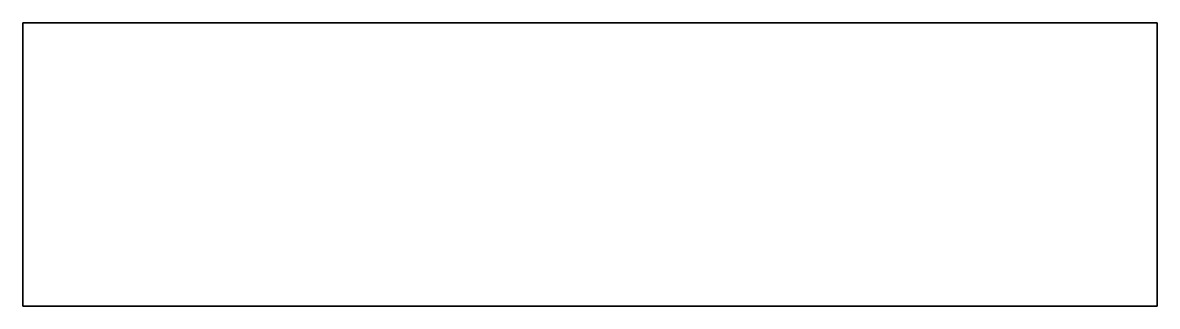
# Model space of a CAD drawing. Header units: millimetres. Extents: x 0 to 1, y 0 to 0.25.
import ezdxf

# ---------------------------------------------------------------- set-up
doc = ezdxf.new("R2010")
doc.units = ezdxf.units.MM
doc.layers.add('door', color=1, linetype='Continuous')

msp = doc.modelspace()

# ---------------------------------------------------------------- linework, layer by layer
at = {"layer": 'door'}
for points in [[(0, 0.25, 0.5), (0, 0, 0.5), (0, 0, 2.75), (0, 0.25, 2.75)], [(1, 0.25, 2.75), (1, 0.25, 0.5), (0, 0.25, 0.5), (0, 0.25, 2.75)], [(0, 0.25, 2.75), (0, 0, 2.75), (1, 0, 2.75), (1, 0.25, 2.75)], [(1, 0, 2.75), (1, 0, 0.5), (1, 0.25, 0.5), (1, 0.25, 2.75)], [(0, 0, 2.75), (0, 0, 0.5), (1, 0, 0.5), (1, 0, 2.75)]]:
    msp.add_3dface(points, dxfattribs=at)

doc.saveas('drawing.dxf')
